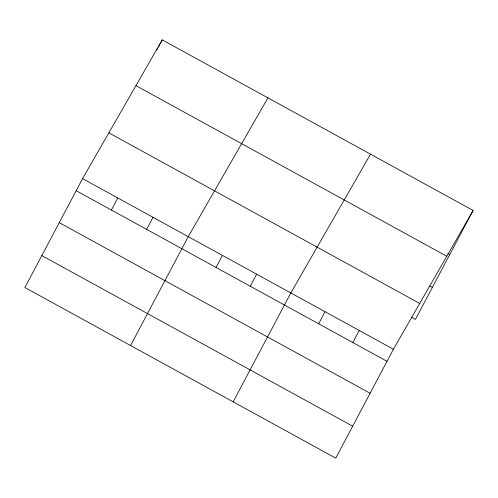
<?xml version="1.0" encoding="UTF-8"?>
<svg xmlns="http://www.w3.org/2000/svg" width="498" height="498" viewBox="0 0 498 498"><rect width="100%" height="100%" fill="white"/><g stroke="black" fill="none" stroke-linecap="round" stroke-linejoin="round"><path stroke-width="0.75" d="M82.562 178.633L24.9 287.533L335.752 458.141L393.414 349.241L473.1 210.467L162.248 39.859L82.562 178.633L393.414 349.241M156.926 49.906L157.636 48.567M158.345 47.229L162.248 39.859M111.403 210.031L117.789 197.967M146.636 229.366L153.017 217.309M130.588 345.544L188.25 236.643L267.936 97.863M216.057 267.47L222.444 255.406M250.251 286.238L256.638 274.174M233.17 401.842L290.832 292.942L370.518 154.162M318.639 323.768L325.026 311.711M352.833 342.537L359.22 330.473M473.1 210.467L415.438 319.367L411.416 317.158M447.783 253.376L449.794 254.484M135.954 85.656L446.806 256.258M429.681 285.939L432.357 287.408M108.857 132.835L419.708 303.444M76.175 190.697L387.027 361.305M59.256 222.65L370.107 393.258M41.82 255.58L352.671 426.188"/></g></svg>
